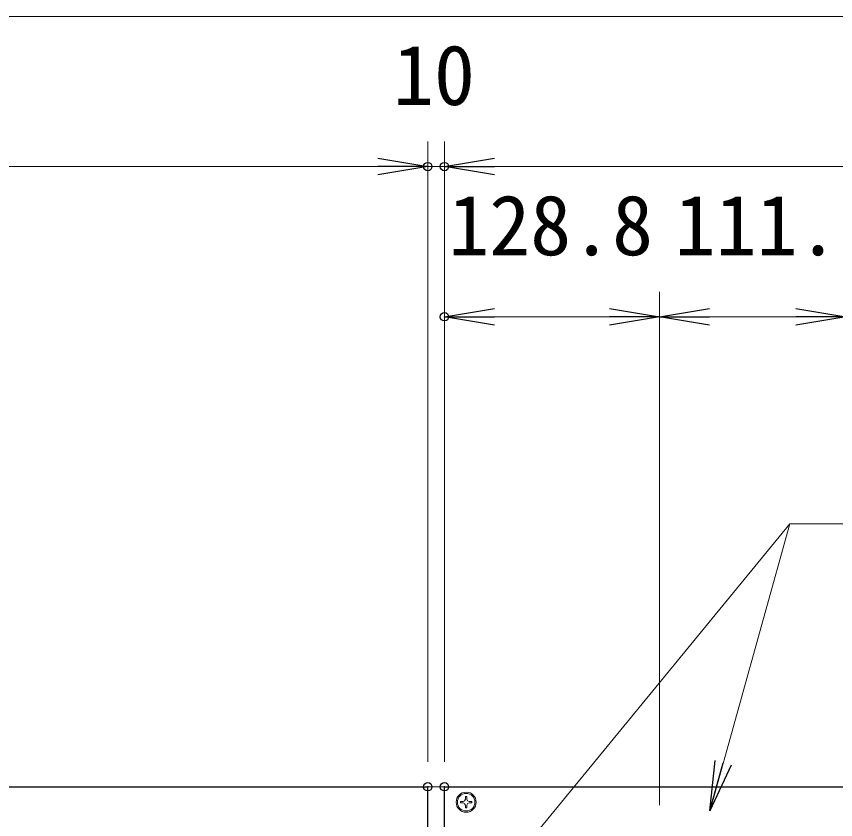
# Model space of a CAD drawing. Units: millimetres, scale not verified. Extents: x -4199 to 4201, y -2971 to 2969.
# Drawn here: x -1410.2 to -919.3, y 85.8 to 567.1 of the extents above; entities that cross this region are included whole.
import ezdxf
from ezdxf.enums import TextEntityAlignment as Align

# ---------------------------------------------------------------- set-up
doc = ezdxf.new("R2010")
doc.units = ezdxf.units.MM
doc.header["$LTSCALE"] = 10
doc.header["$PDMODE"] = 32
doc.header["$PDSIZE"] = 5
for name, color, linetype, lineweight in [('0-2_D-STR3', 3, 'Continuous', 13), ('0-4_D-STR1', 1, 'Continuous', 25), ('0-5_D-STR-DIM', 7, 'Continuous', 13), ('0-6_0', 7, 'Continuous', 25), ('0-7_DEFPOINTS', 8, 'Continuous', 25), ('0-A_D-STR-TXT', 7, 'Continuous', 13)]:
    doc.layers.add(name, color=color, linetype=linetype, lineweight=lineweight)
doc.styles.add('ＭＳ ゴシック', font='')
doc.styles.get('ＭＳ ゴシック').set_extended_font_data('MS Gothic')

# ---------------------------------------------------------------- blocks, each defined once
blk = doc.blocks.new('_OPEN')
at = {"layer": '0-6_0'}
blk.add_line((0, 0), (-10, 0), dxfattribs=at)
blk.add_lwpolyline([(-10, 1.667), (0, 0), (-10, -1.667)], dxfattribs=at)

msp = doc.modelspace()

# ---------------------------------------------------------------- linework, layer by layer
at = {"layer": '0-2_D-STR3'}
for p, q in [((-1153.72, 105.47), (-1163.72, 105.47)), ((-1141.12, 99.57), (-1140.36, 99.57)), ((-1141.09, 99.57), (-1141.12, 98.02)), ((-1140.36, 99.57), (-1140.33, 98.02)), ((-1142.55, 95.82), (-1144.07, 95.85)), ((-1141.63, 97.08), (-1142.55, 96.61)), ((-1141.63, 95.35), (-1142.55, 95.82)), ((-1141.61, 97.1), (-1141.12, 98.02)), ((-1141.61, 95.33), (-1141.12, 94.41)), ((-1141.09, 92.87), (-1141.12, 94.41)), ((-1140.36, 92.87), (-1140.33, 94.41)), ((-1139.84, 97.1), (-1140.33, 98.02)), ((-1139.84, 95.33), (-1140.33, 94.41)), ((-1139.82, 97.08), (-1138.9, 96.61)), ((-1139.82, 95.35), (-1138.9, 95.82)), ((-1138.9, 96.61), (-1137.37, 96.58)), ((-1138.9, 95.82), (-1137.37, 95.85)), ((-1137.37, 96.58), (-1137.37, 95.85)), ((-1141.09, 92.87), (-1140.36, 92.87))]:
    msp.add_line(p, q, dxfattribs=at)
msp.add_lwpolyline([(-1142.55, 96.61), (-1144.07, 96.58), (-1144.07, 95.85)], dxfattribs=at)
for radius in [6, 5.25]:
    msp.add_circle((-1140.72, 96.22), radius, dxfattribs=at)
at = {"layer": '0-4_D-STR1'}
for p, q in [((-2269.72, 105.47), (-1163.72, 105.47)), ((-1163.72, -1294.53), (-1163.72, 105.47)), ((-1153.72, 105.47), (-47.72, 105.47)), ((-1153.72, -1294.53), (-1153.72, 105.47))]:
    msp.add_line(p, q, dxfattribs=at)
at = {"layer": '0-5_D-STR-DIM'}
for p, q in [((7.28, 567.06), (-2324.72, 567.06)), ((-1163.72, 120.47), (-1163.72, 492.06)), ((-1163.72, 120.47), (-1163.72, 492.06)), ((-1153.72, 120.47), (-1153.72, 492.06)), ((-1153.72, 120.47), (-1153.72, 492.06)), ((-2239.72, 477.06), (-1193.72, 477.06)), ((-1193.72, 477.06), (-1223.72, 477.06)), ((-1163.72, 477.06), (-1153.72, 477.06)), ((-77.72, 477.06), (-1123.72, 477.06)), ((-1123.72, 477.06), (-1093.72, 477.06)), ((-1153.72, 120.47), (-1153.72, 402.06)), ((-1024.92, 94.47), (-1024.92, 402.06)), ((-1024.92, 94.47), (-1024.92, 402.06)), ((-1054.92, 387.06), (-1123.72, 387.06)), ((-994.92, 387.06), (-943.22, 387.06))]:
    msp.add_line(p, q, dxfattribs=at)
at = {"layer": '0-7_DEFPOINTS'}
for p in [(-1163.72, 477.06), (-1153.72, 477.06), (-1153.72, 387.06), (-1163.72, 105.47), (-1163.72, 105.47), (-1153.72, 105.47), (-1153.72, 105.47)]:
    msp.add_point(p, dxfattribs=at)
at = {"layer": '0-A_D-STR-TXT'}
msp.add_line((-946.74, 262.93), (-994.18, 92.87), dxfattribs=at)
msp.add_lwpolyline([(-519.84, 262.93), (-946.74, 262.93), (-1130.03, 39.43)], dxfattribs=at)

# ---------------------------------------------------------------- block references
at = {"layer": '0-5_D-STR-DIM', "xscale": 3, "yscale": 3}
for p in [(-1163.72, 477.06), (-1163.72, 477.06), (-1024.92, 387.06), (-913.22, 387.06)]:
    msp.add_blockref('_OPEN', p, dxfattribs=at)
at = {"layer": '0-5_D-STR-DIM', "xscale": 3, "yscale": 3, "rotation": 180}
for p in [(-1153.72, 477.06), (-1153.72, 477.06), (-1153.72, 387.06), (-1024.92, 387.06)]:
    msp.add_blockref('_OPEN', p, dxfattribs=at)
at = {"layer": '0-A_D-STR-TXT', "xscale": 3, "yscale": 3, "rotation": 254.41017}
msp.add_blockref('_OPEN', (-994.72, 90.95), dxfattribs=at)

# ---------------------------------------------------------------- texts
at = {"layer": '0-5_D-STR-DIM', "style": 'ＭＳ ゴシック'}
for s, p in [('10', (-1184.52, 503.12)), ('128.8', (-1151.41, 413.12)), ('111.7', (-1015.76, 413.12))]:
    msp.add_text(s, height=36.07, dxfattribs=at).set_placement(p, align=Align.BOTTOM_LEFT)

doc.saveas('drawing.dxf')
